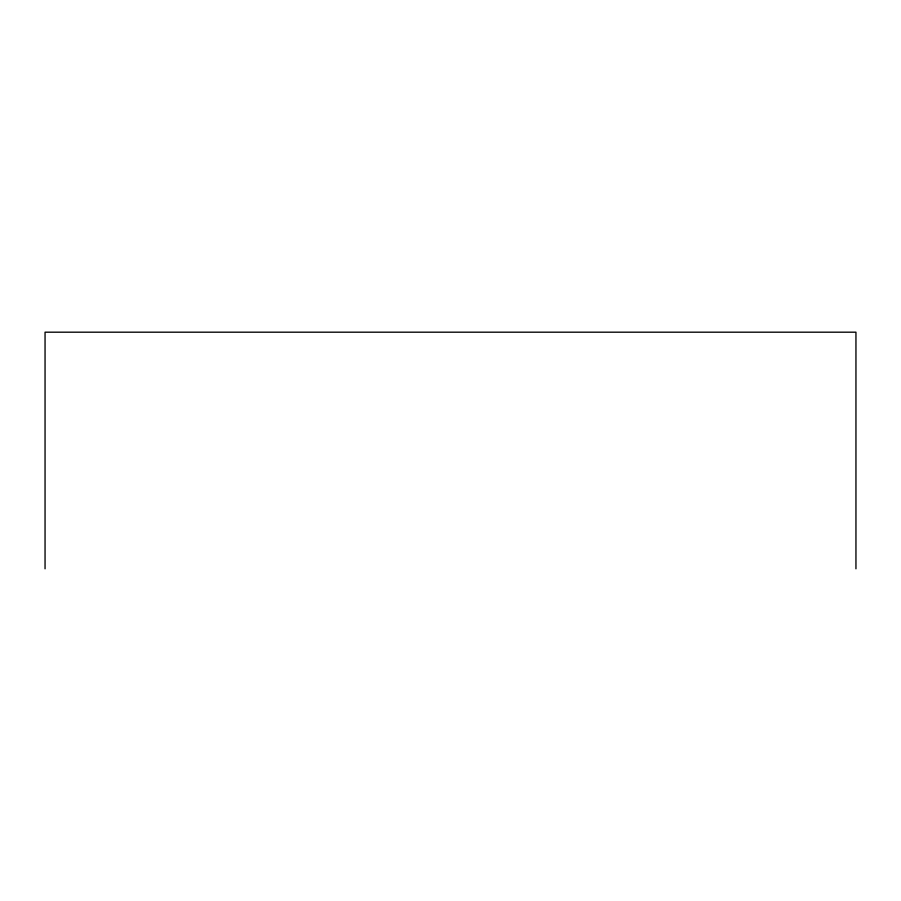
<?xml version="1.0" encoding="UTF-8"?>
<svg xmlns="http://www.w3.org/2000/svg" width="901" height="901" viewBox="0 0 901 901"><rect width="100%" height="100%" fill="white"/><g stroke="black" fill="none" stroke-linecap="round" stroke-linejoin="round"><path stroke-width="1.35" d="M855.95 568.813L855.95 332.187L45.05 332.187L45.05 568.813"/></g></svg>
